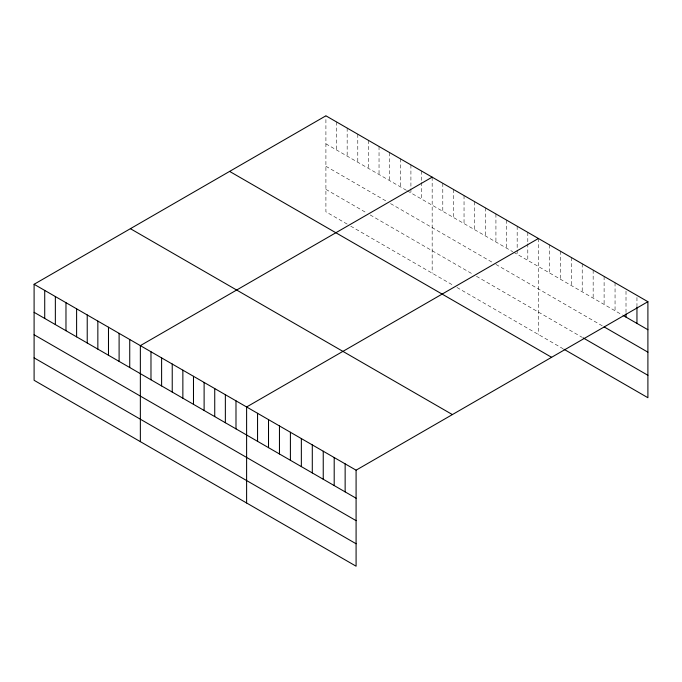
<?xml version="1.0" encoding="UTF-8"?>
<svg xmlns="http://www.w3.org/2000/svg" width="682" height="682" viewBox="0 0 682 682"><rect width="100%" height="100%" fill="white"/><g stroke="black" fill="none" stroke-linecap="round" stroke-linejoin="round"><path stroke-width="0.51" stroke-dasharray="3.41 2.56" d="M325.911 143.834L406.489 190.355M407.376 190.866L512.745 251.709M513.631 252.221L622.359 314.99M325.911 166.272L387.009 201.548M390.547 203.594L492.378 262.382M495.925 264.428L602.283 325.834M325.911 189.383L366.643 212.903M370.181 214.949L472.899 274.249M476.437 276.295L582.215 337.36M347.164 224.088L325.911 211.821L325.911 115.804M350.701 226.134L453.419 285.434M456.957 287.48L563.059 348.732M636.954 297.463L636.954 305.766M626.008 291.137L626.008 312.944M615.053 282.74L615.053 310.77M604.107 276.423L604.107 304.453M593.161 270.098L593.161 298.136M582.215 263.781L582.215 291.811M571.269 257.464L571.269 285.494M560.323 251.138L560.323 279.168M549.368 244.821L549.368 272.851M538.422 238.495L538.422 334.512M527.8 232.366L527.8 242.749M527.8 243.781L527.8 260.396M517.169 226.228L517.169 249.066M517.169 250.106L517.169 254.258M506.547 220.098L506.547 248.129M495.925 213.96L495.925 241.991M485.294 207.822L485.294 235.861M474.672 201.693L474.672 229.723M464.041 195.555L464.041 223.585M453.419 189.417L453.419 217.456M442.797 183.287L442.797 211.318M432.166 177.15L432.166 273.167M421.544 171.02L421.544 181.403M421.544 182.435L421.544 199.05M410.914 164.882L410.914 187.72M410.914 188.761L410.914 192.912M400.291 158.744L400.291 186.783M389.661 152.615L389.661 180.645M379.039 146.477L379.039 174.507M368.416 140.347L368.416 168.377M357.786 134.209L357.786 162.239M347.164 128.071L347.164 156.11M336.533 121.942L336.533 149.972"/><path stroke-width="1.02" d="M34.1 284.283L356.089 470.179L356.089 566.196L34.1 380.3L34.1 284.283L325.911 115.804L647.9 301.7L647.9 397.717L563.971 349.261M432.166 177.15L140.356 345.629L140.356 441.646M538.422 238.495L246.611 406.975L246.611 502.992M356.089 470.179L647.9 301.7M623.271 315.519L647.9 329.738M604.107 326.891L647.9 352.168M583.127 337.888L647.9 375.288M229.612 171.404L551.602 357.3M130.398 228.683L452.388 414.579M34.1 312.313L356.089 498.21M34.1 334.751L356.089 520.647M34.1 357.862L356.089 543.759M636.954 306.806L636.954 323.413M626.008 313.984L626.008 317.096M345.143 463.862L345.143 491.893M334.197 457.537L334.197 485.567M323.242 451.22L323.242 479.25M312.296 444.894L312.296 472.933M301.35 438.577L301.35 466.607M290.404 432.26L290.404 460.29M279.458 425.935L279.458 453.965M268.512 419.618L268.512 447.648M257.557 413.292L257.557 441.331M235.989 400.837L235.989 428.876M225.358 394.708L225.358 422.738M214.736 388.57L214.736 416.6M204.114 382.432L204.114 410.47M193.483 376.302L193.483 404.332M182.861 370.164L182.861 398.194M172.231 364.035L172.231 392.065M161.608 357.897L161.608 385.927M150.978 351.759L150.978 379.797M129.733 339.491L129.733 367.521M119.103 333.362L119.103 361.392M108.481 327.224L108.481 355.254M97.85 321.086L97.85 349.124M87.228 314.956L87.228 342.986M76.606 308.818L76.606 336.848M65.975 302.689L65.975 330.719M55.353 296.551L55.353 324.581M44.722 290.413L44.722 318.451"/></g></svg>
